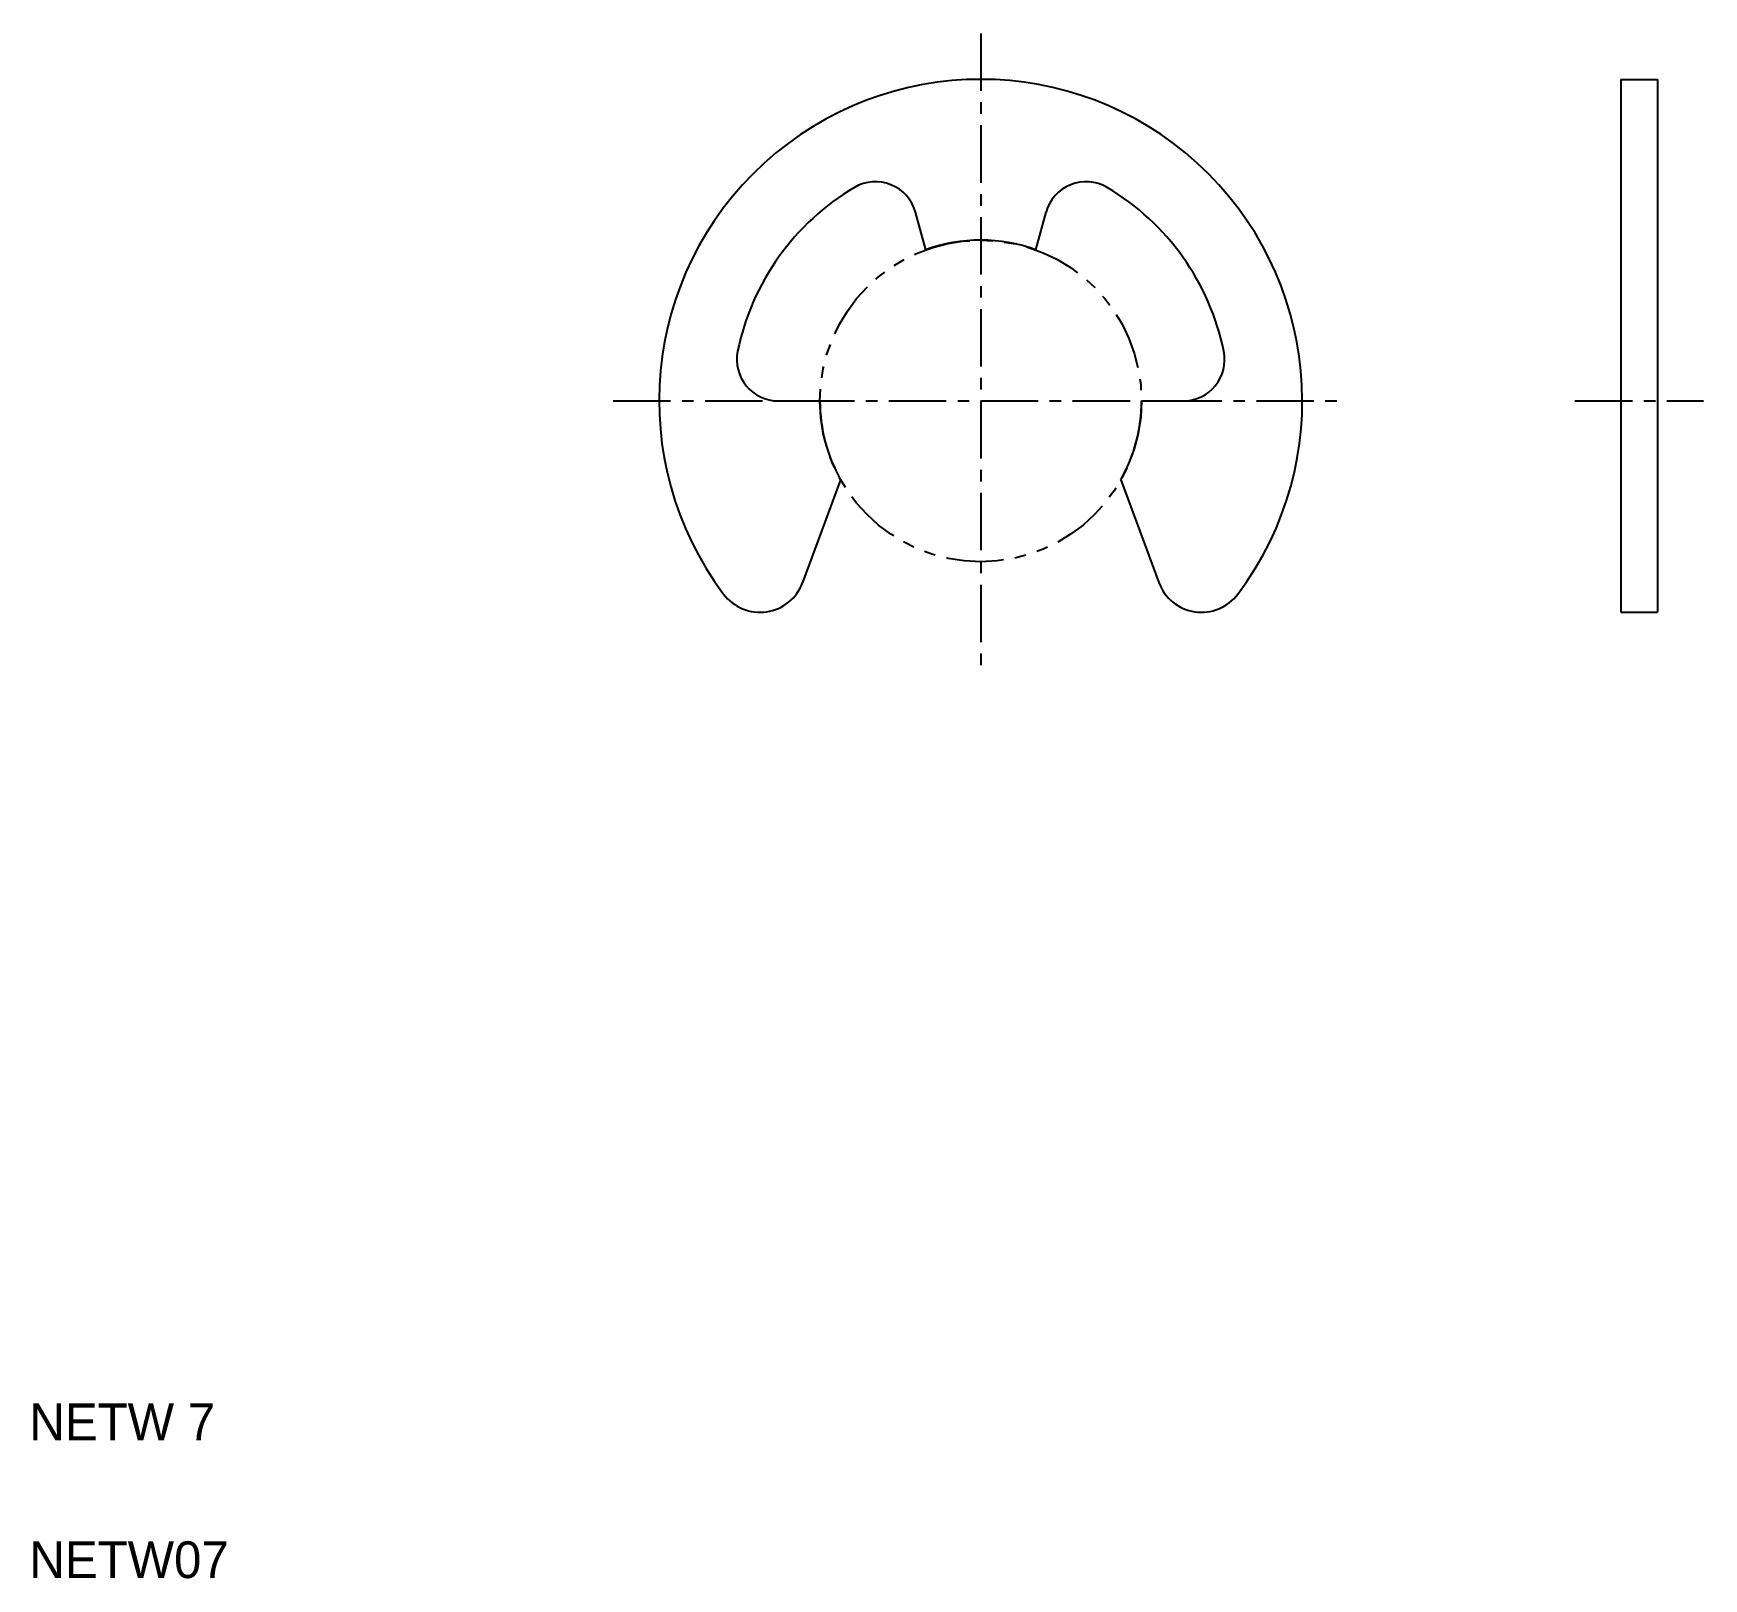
# Model space of a CAD drawing. Extents: x 2.1 to 38.4, y 2 to 35.6.
import ezdxf

# ---------------------------------------------------------------- set-up
doc = ezdxf.new("R2010")
doc.units = 0
doc.linetypes.add('CENTER', pattern=[2, 1.25, -0.25, 0.25, -0.25])
doc.linetypes.add('PHANTOM', pattern=[2.5, 1.25, -0.25, 0.25, -0.25, 0.25, -0.25])
doc.layers.get('0').update_dxf_attribs({"linetype": 'CONTINUOUS'})
doc.layers.add('CENTER', color=1, linetype='CENTER')

msp = doc.modelspace()

# ---------------------------------------------------------------- linework, layer by layer
at = {"color": 7, "linetype": 'CONTINUOUS'}
for p, q in [((36.642, 34.622), (36.642, 23.022)), ((36.642, 34.622), (37.442, 34.622)), ((37.442, 34.622), (37.442, 23.022)), ((21.284, 31.731), (21.508, 30.91)), ((23.908, 30.91), (24.131, 31.731)), ((18.299, 27.622), (19.208, 27.622)), ((26.208, 27.622), (27.117, 27.622)), ((19.658, 25.905), (18.831, 23.668)), ((25.758, 25.905), (26.585, 23.668)), ((19.451, 25.346), (19.451, 25.346)), ((19.244, 24.787), (19.244, 24.787)), ((36.642, 23.022), (37.442, 23.022))]:
    msp.add_line(p, q, dxfattribs=at)
at = {"color": 3, "linetype": 'PHANTOM'}
msp.add_circle((22.708, 27.622), 3.5, dxfattribs=at)
at = {"color": 7, "linetype": 'CONTINUOUS'}
for centre, radius, start, end in [((22.708, 27.622), 7, 323.0813, 216.9187), ((20.416, 31.494), 0.9, 15.2216, 120.6171), ((25, 31.494), 0.9, 59.3829, 164.7784), ((22.708, 27.622), 5.4, 120.6171, 168.463), ((22.708, 27.622), 5.4, 11.537, 59.3829), ((22.708, 27.622), 3.5, 69.949, 110.051), ((18.299, 28.522), 0.9, 168.463, 270), ((27.117, 28.522), 0.9, 270, 11.537), ((22.708, 27.622), 3.5, 180, 209.3749), ((22.708, 27.622), 3.5, 330.6251, 0), ((17.903, 24.012), 0.99, 216.9188, 339.713), ((27.513, 24.012), 0.99, 200.287, 323.0813)]:
    msp.add_arc(centre, radius, start, end, dxfattribs=at)
at = {"layer": 'CENTER', "color": 1, "linetype": 'CENTER'}
for p, q in [((22.708, 35.622), (22.708, 21.705)), ((14.708, 27.622), (30.708, 27.622)), ((35.642, 27.622), (38.442, 27.622))]:
    msp.add_line(p, q, dxfattribs=at)

# ---------------------------------------------------------------- texts
at = {"color": 7, "linetype": 'CONTINUOUS'}
for s, p in [('NETW 7', (2, 5)), ('NETW07', (2, 2))]:
    msp.add_text(s, height=0.8, dxfattribs=at).set_placement(p)

doc.saveas('drawing.dxf')
